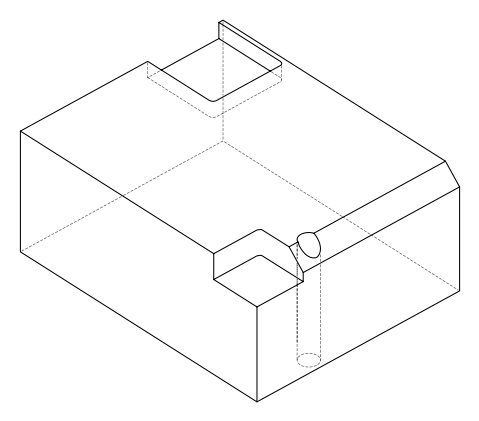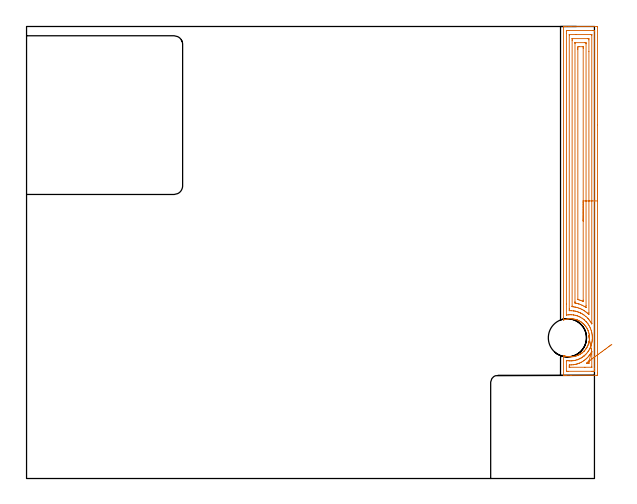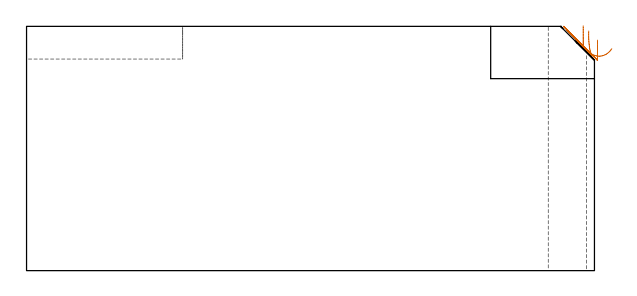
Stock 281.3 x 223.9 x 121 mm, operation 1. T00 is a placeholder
(PLAN: 7 operations, 6 tool changes, 67.7 min)
(1 AREA_MILL | FG_CHAMFER_SURFACE | UGT0205_001 | 8.37 min | 25414 mm3)
(2 MILL_CORNER_NOTCH_RECTANGULAR | CORNER_NOTCH_RECTANGULAR | NXT0201_008 | Follow Part, ap 1.5, ae 75% | 29.89 min | 66925 mm3)
(3 MILL_SLOT | SLOT_PARTIAL_RECTANGULAR | UGT0201_007 | Follow Part, ap 2, ae 75% | 28.15 min | 98328 mm3)
(4 SPOT_DRILL | STEP1HOLE | NXT0321_9005460120000 | 0.05 min | 32 mm3)
(5 DRILL_BLIND_HOLE_INTO_CENTER | STEP1HOLE | NXT0301_092 | 0.08 min | 1518 mm3)
(6 GUN_DRILL_THROUGH_HOLE | STEP1HOLE | UGT0307_009 | 0.61 min | 11759 mm3)
(7 DRILL_TO_ENLARGE_THROUGH_HOLE | STEP1HOLE | UGT0301_257 | 0.52 min | 19457 mm3)
(TOOL UGT0205_001 | Chamfer Mill 20 x 3 x 45 deg. | D20 FL50 Z2)
(TOOL NXT0201_008 | ENDMILL 6mm [2P460-0600-NA 1630] | D6 FL26 Z6)
(TOOL UGT0201_007 | End Mill 8 mm | D8 FL19 Z4)
(TOOL NXT0321_9005460120000 | NC Spot Drill, 142deg, 12mm, Carbide, Uncoated | D12 PA142 FL30 Z2)
(TOOL NXT0301_092 | Carbide Drill 12.1mm [860.1-1210-061A1-MM 2214] | D12.1 PA140 FL77 Z2)
(TOOL UGT0307_009 | Gun Drill 12 mm | D12 PA130 FL24 Z1)
(TOOL UGT0301_257 | Twist Drill 18.9 mm | D18.9 PA118 FL135 Z2)
(OP 1 AREA_MILL)
G17 G21 G94 G90
T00 M6
G54
G17 G0 G90 X282.8 Y147.5 S1061 M3
G43 Z131. H0
Z114.2
G94 G1 Y147.462 Z113.328 F250.
Y147.348 Z112.464
Y147.159 Z111.612
Y146.897 Z110.78
Y146.563 Z109.974
Y146.16 Z109.2
Y145.692 Z108.464
Y145.16 Z107.772
Y144.571 Z107.129
Y143.928 Z106.54
Y143.236 Z106.008
Y142.5 Z105.54
Y141.726 Z105.137
Y140.92 Z104.803
Y140.088 Z104.541
Y139.236 Z104.352
Y138.372 Z104.238
Y137.5 Z104.2
Y52.147
X282.799 Y51.721 Z104.201
X282.795 Y51.259 Z104.203
X282.792 Y51.11 Z104.206
X282.339 Y51.1 Z104.658
X269.72 Z117.275
X267.343 Z119.652
X266.656 Z120.343
X266.358 Z120.641
X266.007 Y51.107 Z120.984
X266.003 Y51.108 Z120.988
X266. Y51.274 Z121.
Y60.656
X265.997 Y60.825 Z120.997
X266.006 Y60.869 Z120.987
X266.054 Y60.859 Z120.939
X266.17 Y60.821 Z120.825
X266.315 Y60.77 Z120.682
X266.588 Y60.681 Z120.412
X266.672 Y60.656 Z120.328
X266.756 Y60.631 Z120.244
X267.193 Y60.519 Z119.807
X267.633 Y60.424 Z119.367
X268.071 Y60.351 Z118.929
X268.511 Y60.299 Z118.489
X268.95 Y60.268 Z118.05
X269.389 Y60.258 Z117.611
X269.828 Y60.267 Z117.172
X270.267 Y60.297 Z116.733
X270.706 Y60.348 Z116.294
X271.144 Y60.42 Z115.856
X271.585 Y60.514 Z115.415
X272.022 Y60.628 Z114.978
X272.377 Y60.734 Z114.622
X272.899 Y60.931 Z114.099
X273.341 Y61.119 Z113.657
X273.518 Y61.207 Z113.476
X273.716 Y61.304 Z113.281
X273.777 Y61.334 Z113.221
X274.165 Y61.55 Z112.832
X274.304 Y61.627 Z112.693
X274.656 Y61.855 Z112.344
X274.841 Y61.989 Z112.155
X275.06 Y62.145 Z111.94
X275.099 Y62.174 Z111.9
X275.282 Y62.317 Z111.715
X275.444 Y62.443 Z111.554
X275.542 Y62.519 Z111.457
X275.983 Y62.936 Z111.015
X276.085 Y63.039 Z110.912
X276.164 Y63.119 Z110.831
X276.242 Y63.196 Z110.757
X276.381 Y63.337 Z110.618
X276.41 Y63.366 Z110.588
X276.452 Y63.412 Z110.545
X276.458 Y63.419 Z110.539
X276.74 Y63.765 Z110.26
X276.812 Y63.853 Z110.188
X277.046 Y64.164 Z109.952
X277.153 Y64.305 Z109.845
X277.288 Y64.502 Z109.71
X277.396 Y64.677 Z109.602
X277.501 Y64.846 Z109.497
X277.634 Y65.078 Z109.365
X277.703 Y65.197 Z109.296
X277.924 Y65.641 Z109.073
X278.14 Y66.115 Z108.859
X278.166 Y66.179 Z108.833
X278.31 Y66.579 Z108.686
X278.441 Y66.983 Z108.554
X278.487 Y67.149 Z108.509
X278.543 Y67.357 Z108.45
X278.563 Y67.428 Z108.433
X278.59 Y67.543 Z108.409
X278.606 Y67.612 Z108.393
X278.631 Y67.734 Z108.364
X278.645 Y67.804 Z108.346
X278.661 Y67.875 Z108.33
X278.729 Y68.263 Z108.264
X278.739 Y68.321 Z108.254
X278.786 Y68.698 Z108.207
X278.796 Y68.768 Z108.2
X278.797 Y68.782 Z108.199
X278.807 Y68.908 Z108.19
X278.811 Y68.951 Z108.187
X278.817 Y69.046 Z108.179
X278.823 Y69.145 Z108.169
X278.829 Y69.214 Z108.164
X278.841 Y69.538 Z108.153
X278.847 Y69.66 Z108.149
X278.843 Y69.765 Z108.151
X278.836 Y70.107 Z108.163
X278.806 Y70.553 Z108.193
X278.794 Y70.646 Z108.203
X278.781 Y70.748 Z108.213
X278.772 Y70.832 Z108.224
X278.768 Y70.87 Z108.228
X278.753 Y71. Z108.244
X278.679 Y71.446 Z108.316
X278.584 Y71.893 Z108.413
X278.466 Y72.338 Z108.531
X278.344 Y72.719 Z108.653
X278.324 Y72.782 Z108.674
X278.223 Y73.063 Z108.775
X278.184 Y73.165 Z108.811
X278.161 Y73.231 Z108.835
X277.96 Y73.68 Z109.036
X277.744 Y74.124 Z109.256
X277.523 Y74.515 Z109.476
X277.288 Y74.899 Z109.71
X277.209 Y75.016 Z109.789
X276.873 Y75.468 Z110.126
X276.52 Y75.909 Z110.479
X276.411 Y76.032 Z110.589
X276.008 Y76.442 Z110.991
X275.631 Y76.801 Z111.369
X275.533 Y76.886 Z111.466
X275.099 Y77.226 Z111.9
X274.858 Y77.401 Z112.142
X274.655 Y77.548 Z112.344
X274.526 Y77.633 Z112.472
X274.435 Y77.694 Z112.564
X273.777 Y78.065 Z113.221
X273.518 Y78.193 Z113.479
X273.34 Y78.281 Z113.656
X273.175 Y78.353 Z113.821
X272.899 Y78.473 Z114.099
X272.763 Y78.527 Z114.237
X272.61 Y78.587 Z114.39
X272.022 Y78.77 Z114.978
X271.585 Y78.886 Z115.415
X271.144 Y78.98 Z115.856
X270.706 Y79.052 Z116.294
X270.267 Y79.103 Z116.733
X269.828 Y79.133 Z117.172
X269.389 Y79.142 Z117.611
X268.95 Y79.132 Z118.05
X268.511 Y79.101 Z118.489
X268.071 Y79.049 Z118.929
X267.633 Y78.971 Z119.367
X266.756 Y78.767 Z120.244
X266.609 Y78.726 Z120.391
X266.041 Y78.539 Z120.959
X266.036 Y78.538 Z120.964
X266.007 Y78.588 Z120.993
X266. Y79.42 Z121.
Y223.726
X266.003 Y223.892 Z120.988
X266.007 Y223.893 Z120.984
X266.359 Y223.9 Z120.641
X266.656 Z120.343
X267.343 Z119.652
X268.568 Z118.429
X269.107 Z117.887
X269.72 Z117.275
X282.339 Z104.658
X282.611 Y223.897 Z104.386
X282.792 Y223.89 Z104.206
X282.799 Y223.707 Z104.199
X282.8 Y175.028 Z104.2
Y137.5
X281.386 Z105.614
Y54.473
X281.385 Y53.581 Z105.615
X281.384 Y53.508 Z105.616
X281.373 Y53.11 Z105.627
X280.975 Y53.103 Z106.025
X280.575 Y53.101 Z106.425
X280.095 Y53.1 Z106.905
X268.225 Y53.101 Z118.775
X267.742 Y53.103 Z119.258
X267.52 Y53.11 Z119.48
X267.421 Y53.132 Z119.579
X267.415 Y53.434 Z119.585
Y53.508
Y57.975
X267.42 Y58.385 Z119.58
X267.421 Y58.427 Z119.579
X267.503 Y58.422 Z119.497
X267.657 Y58.403 Z119.343
X267.825 Y58.381 Z119.176
X268.225 Y58.336 Z118.775
X268.802 Y58.285 Z118.198
X269.107 Y58.274 Z117.893
X269.696 Y58.273 Z117.304
X269.989 Y58.286 Z117.011
X270.521 Y58.33 Z116.479
X270.871 Y58.372 Z116.129
X271.294 Y58.441 Z115.706
X271.754 Y58.537 Z115.246
X272.017 Y58.602 Z114.983
X272.636 Y58.772 Z114.364
X272.709 Y58.794 Z114.291
X272.919 Y58.869 Z114.081
X273.349 Y59.04 Z113.651
X273.518 Y59.113 Z113.482
X273.959 Y59.315 Z113.041
X274.4 Y59.538 Z112.6
X274.546 Y59.615 Z112.454
X274.811 Y59.762 Z112.189
X275.099 Y59.948 Z111.901
X275.282 Y60.073 Z111.718
X275.619 Y60.315 Z111.381
X276.081 Y60.656 Z110.919
X276.127 Y60.693 Z110.873
X276.164 Y60.725 Z110.836
X276.592 Y61.117 Z110.408
X277.045 Y61.55 Z109.955
X277.334 Y61.86 Z109.666
X277.466 Y62.018 Z109.534
X277.815 Y62.443 Z109.185
X277.847 Y62.484 Z109.153
X277.865 Y62.508 Z109.135
X277.928 Y62.595 Z109.072
X278.236 Y63.025 Z108.764
X278.439 Y63.337 Z108.561
X278.581 Y63.569 Z108.419
X278.811 Y63.964 Z108.189
X278.902 Y64.137 Z108.098
X278.948 Y64.23 Z108.052
X279.189 Y64.74 Z107.811
X279.361 Y65.124 Z107.639
X279.419 Y65.263 Z107.581
X279.456 Y65.363 Z107.544
X279.687 Y66.02 Z107.313
X279.693 Y66.037 Z107.307
X279.88 Y66.721 Z107.12
X279.925 Y66.911 Z107.075
X280.041 Y67.452 Z106.959
X280.102 Y67.804 Z106.898
X280.159 Y68.225 Z106.841
X280.209 Y68.698 Z106.791
X280.225 Y68.875 Z106.775
X280.236 Y69.041 Z106.764
X280.26 Y69.591 Z106.74
Y69.62
X280.25 Y69.92 Z106.75
X280.224 Y70.485 Z106.776
X280.196 Y70.869 Z106.804
X280.136 Y71.378 Z106.864
X280.05 Y71.91 Z106.95
X279.975 Y72.272 Z107.025
X279.899 Y72.608 Z107.101
X279.779 Y73.078 Z107.221
X279.753 Y73.165 Z107.247
X279.693 Y73.354 Z107.307
X279.444 Y74.059 Z107.556
X279.269 Y74.489 Z107.731
X279.05 Y74.953 Z107.95
X278.811 Y75.424 Z108.189
X278.57 Y75.846 Z108.43
X278.136 Y76.529 Z108.864
X277.979 Y76.74 Z109.021
X277.928 Y76.805 Z109.072
X277.564 Y77.261 Z109.436
X277.247 Y77.633 Z109.753
X277.046 Y77.838 Z109.954
X276.335 Y78.527 Z110.665
X276.164 Y78.667 Z110.836
X275.558 Y79.141 Z111.442
X275.282 Y79.335 Z111.718
X275.157 Y79.42 Z111.843
X274.4 Y79.857 Z112.6
X274.1 Y80.014 Z112.9
X273.547 Y80.284 Z113.453
X273.518 Y80.297 Z113.482
X273.478 Y80.314 Z113.522
X272.87 Y80.543 Z114.13
X272.636 Y80.618 Z114.364
X272.204 Y80.751 Z114.796
X271.754 Y80.863 Z115.246
X271.077 Y80.999 Z115.923
X270.871 Y81.028 Z116.129
X270.081 Y81.114 Z116.919
X269.989 Y81.118 Z117.011
X269.179 Y81.135 Z117.821
X269.107 Y81.132 Z117.893
X268.348 Y81.082 Z118.652
X268.225 Y81.067 Z118.775
X267.572 Y80.975 Z119.428
X267.473 Y80.964 Z119.527
X267.441 Y80.962 Z119.559
X267.421 Y80.968 Z119.579
X267.419 Y81.018 Z119.581
X267.415 Y81.134 Z119.585
X267.414 Y86.357 Z119.586
Y220.527
X267.415 Y221.419 Z119.585
X267.417 Y221.492 Z119.583
X267.427 Y221.89 Z119.573
X267.825 Y221.897 Z119.175
X268.225 Y221.899 Z118.775
X268.705 Y221.9 Z118.295
X280.575 Y221.899 Z106.425
X281.058 Y221.897 Z105.942
X281.28 Y221.89 Z105.72
X281.379 Y221.868 Z105.621
X281.384 Y221.566 Z105.616
X281.385 Y221.492 Z105.615
X281.386 Y137.5 Z105.614
X279.972 Z107.028
X279.971 Y76.74 Z107.029
X279.97 Y76.681 Z107.03
X279.969 Y76.647 Z107.031
X279.966 Y76.615 Z107.034
X279.927 Y76.676 Z107.073
X279.887 Y76.74 Z107.113
X279.693 Y77.064 Z107.307
X279.331 Y77.633 Z107.669
X279.124 Y77.948 Z107.876
X278.811 Y78.37 Z108.189
X278.689 Y78.527 Z108.311
X278.344 Y78.944 Z108.656
X278.142 Y79.182 Z108.858
X277.928 Y79.416 Z109.072
X277.924 Y79.42 Z109.076
X277.046 Y80.257 Z109.954
X276.983 Y80.314 Z110.017
X276.164 Y80.938 Z110.836
X275.783 Y81.207 Z111.217
X275.282 Y81.505 Z111.718
X274.61 Y81.888 Z112.39
X274.4 Y81.989 Z112.6
X274.162 Y82.101 Z112.838
X273.518 Y82.364 Z113.482
X273.101 Y82.523 Z113.899
X272.636 Y82.661 Z114.364
X271.883 Y82.863 Z115.117
X271.754 Y82.89 Z115.246
X271.217 Y82.994 Z115.783
X270.871 Y83.041 Z116.129
X270.819 Y83.047 Z116.181
X269.989 Y83.115 Z117.011
X269.862 Y83.123 Z117.138
X269.107 Y83.132 Z117.893
X268.968 Y83.135 Z118.032
X268.835 Y83.148 Z118.165
X268.833 Y83.181 Z118.167
X268.831 Y83.275 Z118.169
X268.829 Y83.888 Z118.171
X268.828 Y84.17 Z118.172
X268.829 Y219.705 Z118.171
X268.831 Y219.846 Z118.169
X268.833 Y219.88 Z118.167
X268.834 Y219.89 Z118.166
X268.852 Y219.893 Z118.148
X268.917 Y219.898 Z118.083
X272.223 Y219.9 Z114.777
X279.693 Y219.899 Z107.307
X279.885 Y219.896 Z107.115
X279.939 Y219.893 Z107.061
X279.965 Y219.889 Z107.035
X279.967 Y219.873 Z107.033
X279.97 Y219.799 Z107.03
X279.971 Y219.705 Z107.029
Y219.423
X279.972 Y137.5 Z107.028
X278.557 Z108.443
Y82.101
X278.553 Y81.468 Z108.447
X278.551 Y81.27 Z108.449
X278.181 Y81.601 Z108.819
X277.928 Y81.825 Z109.072
X277.611 Y82.101 Z109.389
X277.046 Y82.536 Z109.954
X276.42 Y82.994 Z110.58
X276.164 Y83.154 Z110.836
X275.775 Y83.389 Z111.225
X275.282 Y83.655 Z111.718
X274.84 Y83.888 Z112.16
X274.4 Y84.083 Z112.6
X274.064 Y84.228 Z112.936
X273.518 Y84.432 Z113.482
X272.74 Y84.675 Z114.26
X272.636 Y84.703 Z114.364
X272.336 Y84.781 Z114.664
X271.754 Y84.905 Z115.246
X271.602 Y84.935 Z115.398
X270.871 Y85.038 Z116.129
X270.25 Y85.115 Z116.75
X270.248 Y85.15 Z116.752
X270.245 Y85.239 Z116.755
X270.243 Y85.418 Z116.757
Y217.025
X270.246 Y217.658 Z116.754
X270.25 Y217.872 Z116.75
X270.255 Y217.891 Z116.745
X270.278 Y217.894 Z116.722
X270.331 Y217.897 Z116.669
X270.439 Y217.899 Z116.561
X277.947 Y217.9 Z109.053
X278.363 Y217.89 Z108.637
X278.55 Y217.877 Z108.45
X278.552 Y217.769 Z108.448
X278.556 Y217.282 Z108.444
X278.557 Y211.457 Z108.443
Y137.5
X277.143 Z109.857
Y85.577
X277.137 Y84.781 Z109.863
X277.136 Y84.756 Z109.864
X277.072 Y84.781 Z109.928
X277.046 Y84.797 Z109.954
X277.004 Y84.825 Z109.996
X276.164 Y85.312 Z110.836
X275.507 Y85.675 Z111.493
X275.282 Y85.785 Z111.718
X275.078 Y85.882 Z111.922
X274.4 Y86.165 Z112.6
X273.635 Y86.45 Z113.365
X273.518 Y86.486 Z113.482
X273.248 Y86.568 Z113.752
X272.766 Y86.701 Z114.234
X272.636 Y86.734 Z114.364
X272.422 Y86.785 Z114.578
X271.754 Y86.928 Z115.246
X271.681 Y86.945 Z115.319
X271.665 Y86.95 Z115.335
X271.662 Y87.038 Z115.338
X271.659 Y87.168 Z115.341
X271.657 Y87.364 Z115.343
Y87.462
X271.658 Y215.63 Z115.342
X271.66 Y215.76 Z115.34
X271.664 Y215.863 Z115.336
X271.668 Y215.892 Z115.332
X271.673 Y215.893 Z115.327
X271.754 Y215.897 Z115.246
X271.982 Y215.9 Z115.018
X276.393 Y215.899 Z110.607
X277.046 Y215.892 Z109.954
X277.133 Y215.89 Z109.867
X277.139 Y215.531 Z109.861
X277.142 Y215.336 Z109.858
X277.143 Y137.5 Z109.857
X275.729 Z111.271
Y88.356
X275.727 Y87.905 Z111.273
X275.724 Y87.753 Z111.276
X275.722 Y87.709 Z111.278
X275.681 Y87.721 Z111.319
X275.578 Y87.761 Z111.422
X275.282 Y87.882 Z111.718
X274.581 Y88.172 Z112.419
X274.4 Y88.239 Z112.6
X274.075 Y88.356 Z112.925
X273.518 Y88.527 Z113.482
X273.277 Y88.6 Z113.723
X273.094 Y88.659 Z113.906
X273.077 Y88.667 Z113.923
X273.075 Y88.681 Z113.925
X273.072 Y88.723 Z113.928
X273.071 Y88.808 Z113.929
Y212.557
X273.072 Y213.008 Z113.928
X273.076 Y213.45 Z113.924
X273.081 Y213.893 Z113.919
X273.518 Y213.897 Z113.482
X273.957 Y213.9 Z113.043
X275.722 Y213.899 Z111.278
X275.726 Y213.895 Z111.274
X275.727 Y213.893 Z111.273
X275.729 Y213.45 Z111.271
Y212.998
Y137.5
Y136.628 Z111.309
Y135.764 Z111.423
Y134.912 Z111.612
Y134.08 Z111.874
Y133.274 Z112.208
Y132.5 Z112.611
Y131.764 Z113.08
Y131.072 Z113.611
Y130.429 Z114.2
Y129.84 Z114.843
Y129.308 Z115.535
Y128.84 Z116.271
Y128.437 Z117.045
Y128.103 Z117.851
Y127.841 Z118.683
Y127.652 Z119.535
Y127.538 Z120.4
Y127.5 Z121.271
G0 Z131.
X278.472 Y70.628
Z118.702
G1 X278.449 Y70.749 Z117.839
X278.44 Y70.795 Z116.967
X278.445 Y70.767 Z116.096
X278.465 Y70.664 Z115.229
X278.498 Y70.488 Z114.376
X278.546 Y70.239 Z113.541
X278.607 Y69.919 Z112.732
X278.681 Y69.531 Z111.953
X278.767 Y69.079 Z111.213
X278.865 Y68.564 Z110.515
X278.974 Y67.992 Z109.866
X279.094 Y67.367 Z109.269
X279.222 Y66.692 Z108.731
X279.359 Y65.974 Z108.255
X279.503 Y65.219 Z107.844
X279.653 Y64.43 Z107.501
X279.809 Y63.616 Z107.23
X279.968 Y62.781 Z107.032
X279.971 Y62.725 Z107.029
Y55.295
X279.969 Y55.154 Z107.031
X279.967 Y55.12 Z107.033
X279.966 Y55.11 Z107.034
X279.948 Y55.107 Z107.052
X279.883 Y55.102 Z107.117
X276.577 Y55.1 Z110.423
X269.107 Z117.893
X268.917 Y55.102 Z118.083
X268.852 Y55.107 Z118.148
X268.834 Y55.11 Z118.166
X268.833 Y55.12 Z118.167
X268.831 Y55.154 Z118.169
X268.829 Y55.295 Z118.171
X268.83 Y55.576 Z118.17
X268.834 Y56.188 Z118.166
X268.835 Y56.249 Z118.165
X268.947 Y56.26 Z118.053
X269.032 Y56.265 Z117.968
X269.183 Y56.266 Z117.817
X269.989 Y56.285 Z117.011
X270.719 Y56.343 Z116.281
X270.871 Y56.363 Z116.129
X271.486 Y56.459 Z115.514
X271.754 Y56.515 Z115.246
X272.21 Y56.62 Z114.79
X272.636 Y56.736 Z114.364
X272.902 Y56.813 Z114.098
X273.518 Y57.027 Z113.482
X273.558 Y57.042 Z113.442
X273.662 Y57.082 Z113.338
X274.175 Y57.31 Z112.825
X274.4 Y57.415 Z112.6
X274.768 Y57.602 Z112.232
X275.282 Y57.875 Z111.718
X275.346 Y57.911 Z111.654
X275.453 Y57.975 Z111.547
X275.882 Y58.261 Z111.118
X276.164 Y58.46 Z110.836
X276.399 Y58.631 Z110.601
X276.714 Y58.869 Z110.286
X276.897 Y59.02 Z110.103
X277.046 Y59.151 Z109.954
X277.364 Y59.441 Z109.636
X277.699 Y59.762 Z109.301
X277.928 Y59.996 Z109.072
X278.247 Y60.333 Z108.753
X278.517 Y60.656 Z108.483
X278.649 Y60.82 Z108.351
X278.811 Y61.028 Z108.189
X279.032 Y61.326 Z107.968
X279.192 Y61.55 Z107.808
X279.394 Y61.852 Z107.606
X279.693 Y62.321 Z107.307
X279.738 Y62.397 Z107.262
X279.765 Y62.443 Z107.235
X279.866 Y62.619 Z107.134
X279.912 Y62.695 Z107.088
X279.954 Y62.763 Z107.046
X279.968 Y62.781 Z107.032
X278.55 Y58.125 Z108.45
X278.553 Y57.975 Z108.447
X278.555 Y57.728 Z108.445
X278.554 Y57.341 Z108.446
X278.55 Y57.146 Z108.45
X278.548 Y57.109 Z108.452
X278.527 Y57.107 Z108.473
X278.475 Y57.103 Z108.525
X278.369 Y57.101 Z108.631
X277.945 Y57.1 Z109.055
X277.519 Z109.481
X277.417 Y57.101 Z109.583
X277.392 Y57.103 Z109.608
X277.395 Y57.108 Z109.605
X277.928 Y57.576 Z109.072
X278.137 Y57.764 Z108.863
X278.364 Y57.975 Z108.636
X278.426 Y58.033 Z108.574
X278.446 Y58.05 Z108.554
X278.55 Y58.125 Z108.45
X279.117 Y58.54 Z107.932
X279.718 Y58.979 Z107.477
X280.349 Y59.44 Z107.089
X281.005 Y59.919 Z106.77
X281.68 Y60.413 Z106.524
X282.371 Y60.917 Z106.351
X283.071 Y61.429 Z106.254
X283.775 Y61.943 Z106.232
X284.478 Y62.457 Z106.287
X285.174 Y62.966 Z106.417
X285.859 Y63.466 Z106.622
X286.527 Y63.954 Z106.9
X287.172 Y64.426 Z107.249
X287.791 Y64.878 Z107.666
X288.377 Y65.307 Z108.149
X288.928 Y65.709 Z108.693
X289.438 Y66.082 Z109.294
X289.904 Y66.423 Z109.948
G0 Z131.
M5
M2
